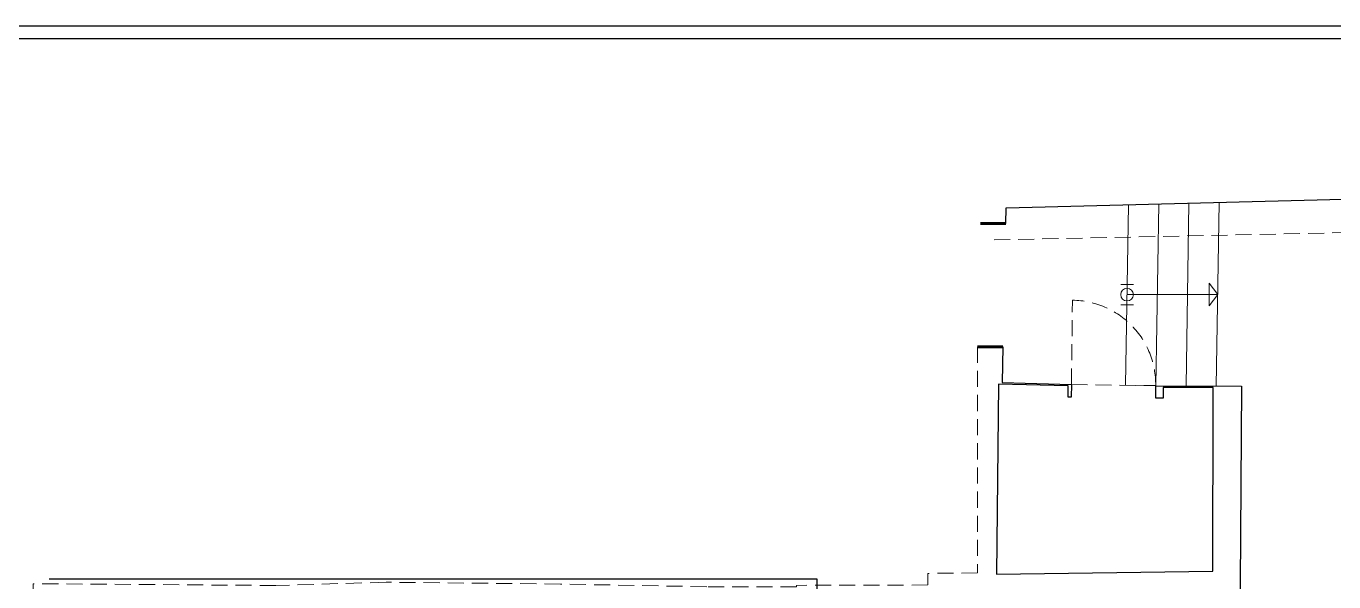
# Model space of a CAD drawing. Header units: centimetres. Extents: x 5488 to 20269, y -31398 to -19684.
# Drawn here: x 11202 to 12233, y -22364 to -21925 of the extents above; entities that cross this region are included whole.
import ezdxf

# ---------------------------------------------------------------- set-up
doc = ezdxf.new("R2010")
doc.units = ezdxf.units.CM
doc.linetypes.add('HIDDEN', pattern=[9.525, 6.35, -3.175])
doc.layers.add('CRC_KONTROL', color=10, linetype='Continuous', lineweight=60, plot=False)
for name, color, linetype, lineweight in [('xxx_Auto_Duvar_Duvar Plan Kesit', 7, 'Continuous', 30), ('xxx_Auto_Merdiven_Merdiven', 163, 'Continuous', 15), ('xxx_Auto_Tefris_Silik', 252, 'Continuous', 13)]:
    doc.layers.add(name, color=color, linetype=linetype, lineweight=lineweight)

msp = doc.modelspace()

# ---------------------------------------------------------------- linework, layer by layer
for points in [[(10906, -24865.5), (15021, -24865.5), (15021, -21925.5), (10906, -21925.5)], [(10916, -24855.5), (15011, -24855.5), (15011, -21935.5), (10916, -21935.5)]]:
    msp.add_lwpolyline(points, close=True)
at = {"layer": 'CRC_KONTROL'}
for points in [[(11974.7, -22081.2), (11954.7, -22081.2)], [(11972.5, -22178.4), (11952.5, -22178.4)]]:
    msp.add_lwpolyline(points, dxfattribs=at)
at = {"layer": 'xxx_Auto_Duvar_Duvar Plan Kesit'}
for points in [[(11974.7, -22081.2), (11974.9, -22068.9), (12260.9, -22061.5), (12260.5, -22091.1), (12273.5, -22091.4), (12274, -22062), (12477.7, -22057.9), (12476.2, -22139), (12488.3, -22139.2), (12489.8, -22058.3), (13453.3, -22038.3), (13451.3, -22923.9), (13530.6, -22923.9), (13530, -22701.1), (13540.8, -22701), (13540.8, -22673.7), (13529.1, -22673.8), (13529.4, -22633.6), (13510.5, -22633.9), (13516.2, -22334.5)], [(11972.5, -22178.4), (11971.9, -22206.7), (12026.4, -22208.2), (12026.3, -22218.1), (12024, -22218.1), (12024, -22209.2), (11969, -22208), (11967.4, -22357.8), (12137.9, -22355.4), (12138.2, -22219.6), (12138.1, -22219.6), (12138.3, -22210.7), (12098.8, -22210.7), (12098.8, -22219.1), (12092.9, -22219), (12093.1, -22209.2), (12160.6, -22209.6), (12158.3, -22561.2)], [(11821.2, -22807.7), (11826, -22361.7), (11220.5, -22361.7)]]:
    msp.add_lwpolyline(points, dxfattribs=at)
at = {"layer": 'xxx_Auto_Merdiven_Merdiven'}
for points in [[(12095.3, -22065.8), (12093.1, -22209.2)], [(12119.1, -22065.2), (12116.9, -22209.4)], [(12143, -22064.5), (12140.7, -22209.5)], [(12071.4, -22066.4), (12069.2, -22208.8), (12093.1, -22209.1)], [(12075.3, -22129.3), (12065.3, -22129.3)], [(12070.3, -22137.3), (12141.8, -22137.2)], [(12075.3, -22145.3), (12065.3, -22145.3)]]:
    msp.add_lwpolyline(points, dxfattribs=at)
msp.add_lwpolyline([(12141.8, -22137.2), (12135, -22146.2), (12135, -22128.3)], close=True, dxfattribs=at)
msp.add_circle((12070.3, -22137.3), 5, dxfattribs=at)
at = {"layer": 'xxx_Auto_Tefris_Silik', "linetype": 'HIDDEN', "ltscale": 2}
for points in [[(13886.6, -24402), (13866.9, -22062.7), (13463.7, -22063.1), (11962.1, -22094.2)], [(11952.5, -22178.4), (11952.5, -22356.8), (11913.2, -22357.3), (11913.2, -22366.4), (11809.8, -22366.7), (11809.8, -22367.8), (11738.9, -22367.8), (11623.6, -22365.7), (11486.1, -22364.2), (11399.1, -22366.8), (11207.9, -22365.4), (11204.9, -22755.7), (11212.1, -22755.7)], [(12026.4, -22208.2), (12093.1, -22209.1)]]:
    msp.add_lwpolyline(points, dxfattribs=at)
msp.add_lwpolyline([(12026.4, -22208.2), (12027.3, -22141.7, -0.414214), (12092.9, -22209.1)], format="xyb", dxfattribs=at)

doc.saveas('drawing.dxf')
